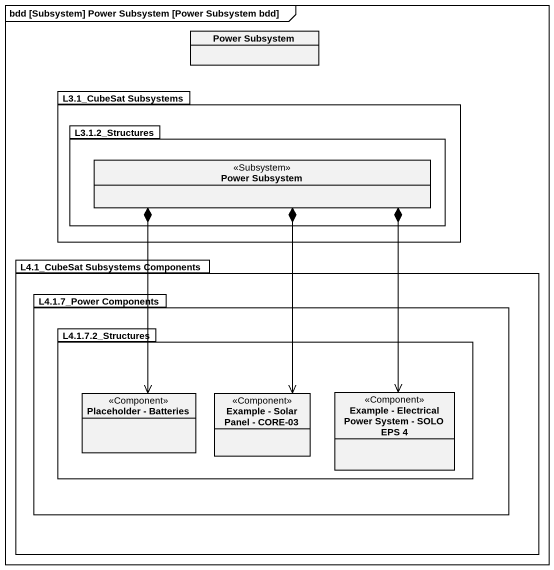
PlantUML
@startuml
mainframe bdd [Subsystem] Power Subsystem [Power Subsystem bdd]
hide circle
hide empty members
class "Power Subsystem" as Power_Subsystem
package "L3.1_CubeSat Subsystems" as L3_1_CubeSat_Subsystems {
  package "L3.1.2_Structures" as L3_1_2_Structures {
    class "Power Subsystem" as Power_Subsystem_2 <<Subsystem>>
  }
}
package "L4.1_CubeSat Subsystems Components" as L4_1_CubeSat_Subsystems {
  package "L4.1.7_Power Components" as L4_1_7_Power_Components {
    package "L4.1.7.2_Structures" as L4_1_7_2_Structures {
      class "Placeholder - Batteries" as Placeholder_Batteries <<Component>>
      class "Example - Solar Panel - CORE-03" as Example_Solar_Panel_CORE_03 <<Component>>
      class "Example - Electrical Power System - SOLO EPS 4" as Example_Electrical_Power <<Component>>
    }
  }
}
Power_Subsystem_2 *--> Placeholder_Batteries
Power_Subsystem_2 *--> Example_Solar_Panel_CORE_03
Power_Subsystem_2 *--> Example_Electrical_Power
@enduml
